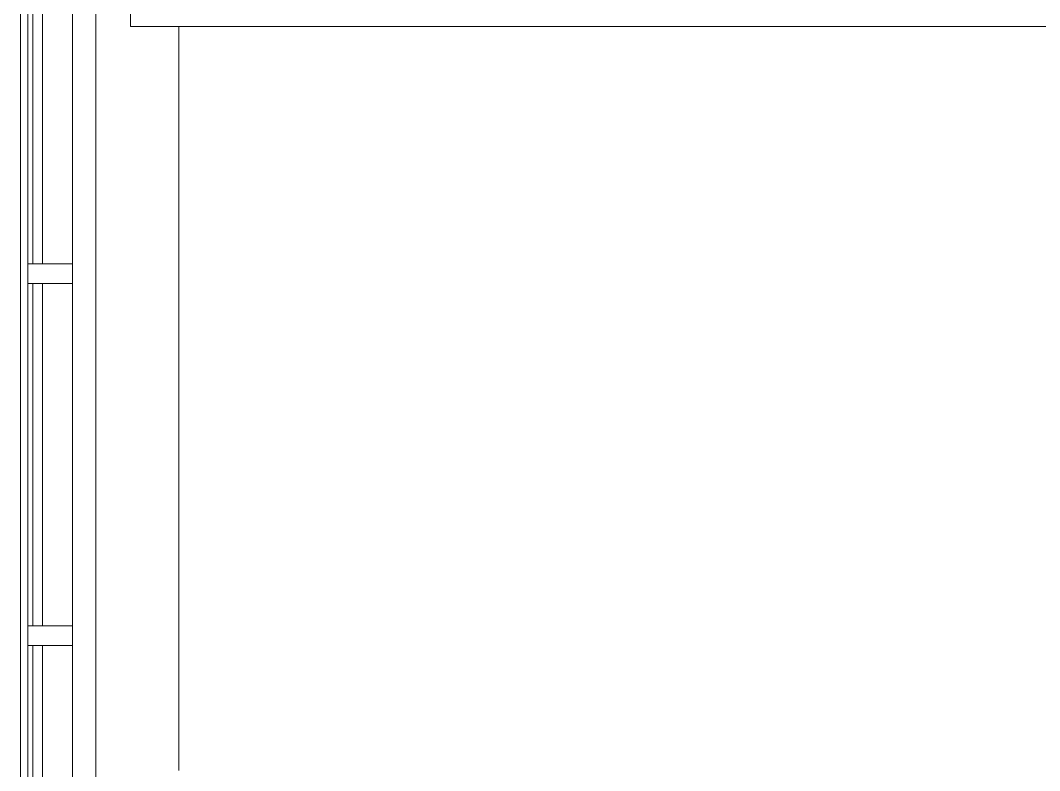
# Model space of a CAD drawing. Header units: inches. Extents: x -430 to 361, y -510 to 778.
# Drawn here: x -386.5 to -283.6, y -188 to -112.3 of the extents above; entities that cross this region are included whole.
import ezdxf

# ---------------------------------------------------------------- set-up
doc = ezdxf.new("R2010")
doc.units = ezdxf.units.IN
doc.header["$MEASUREMENT"] = 0
doc.layers.get('0').update_dxf_attribs({"color": 8})
for name, color, linetype, lineweight in [('A-GLAZ-CURT', 8, 'Continuous', 9), ('A-GLAZ-CWMG', 8, 'Continuous', 9), ('A-WALL', 8, 'Continuous', 13), ('I-WALL', 8, 'Continuous', 9)]:
    doc.layers.add(name, color=color, linetype=linetype, lineweight=lineweight)

# ---------------------------------------------------------------- blocks, each defined once
blk = doc.blocks.new('System Panel - Glazed-1826044-Test Fit - First Floor Plan')
at = {"layer": 'A-GLAZ-CURT'}
for p, q in [((16.78125, -0.75), (-16.78125, -0.75)), ((-16.78125, -0.75), (-16.78125, -1.75)), ((16.78125, -1.75), (16.78125, -0.75)), ((-16.78125, -1.75), (16.78125, -1.75))]:
    blk.add_line(p, q, dxfattribs=at)
blk = doc.blocks.new('System Panel - Glazed-1676776-Test Fit - First Floor Plan')
at = {"layer": 'A-GLAZ-CURT'}
for p, q in [((17.28125, -0.75), (-17.28125, -0.75)), ((-17.28125, -0.75), (-17.28125, -1.75)), ((17.28125, -1.75), (17.28125, -0.75)), ((-17.28125, -1.75), (17.28125, -1.75))]:
    blk.add_line(p, q, dxfattribs=at)
blk = doc.blocks.new('Rectangular Mullion - 2_ x 4_5_ rectangular-1676767-Test Fit - First Floor Plan')
at = {"layer": 'A-GLAZ-CWMG'}
for p, q in [((-385.74, -246.54), (-385.74, -211.98)), ((-381.24, -246.54), (-381.24, -211.98))]:
    blk.add_line(p, q, dxfattribs=at)
blk = doc.blocks.new('Rectangular Mullion - 2_ x 4_5_ rectangular-1676773-Test Fit - First Floor Plan')
at = {"layer": 'A-GLAZ-CWMG'}
for p, q in [((-385.74, -136.86), (-385.74, -106.11)), ((-381.24, -136.86), (-381.24, -106.11))]:
    blk.add_line(p, q, dxfattribs=at)
blk = doc.blocks.new('Rectangular Mullion - 2_ x 4_5_ rectangular-1559631-Test Fit - First Floor Plan')
at = {"layer": 'A-GLAZ-CWMG'}
for p, q in [((-1, 2.25), (1, 2.25)), ((-1, -2.25), (-1, 2.25)), ((1, 2.25), (1, -2.25)), ((1, -2.25), (-1, -2.25))]:
    blk.add_line(p, q, dxfattribs=at)
blk = doc.blocks.new('Hecht_PAD_AA-Arch_detached_rvt-1-Test Fit - First Floor Plan')
at = {"layer": 'A-WALL'}
for p, q in [((-386.49, -284.11), (-386.49, -101.29)), ((-378.86, -101.29), (-378.86, -193.04)), ((-378.86, -193.04), (-378.86, -101.29)), ((-370.49, -112.92), (-370.49, -188.04))]:
    blk.add_line(p, q, dxfattribs=at)
at = {"rotation": 269.9999999999999}
for name, p in [('System Panel - Glazed-1826044-Test Fit - First Floor Plan', (-383.49, -120.08)), ('System Panel - Glazed-1676776-Test Fit - First Floor Plan', (-383.49, -156.14)), ('System Panel - Glazed-1676776-Test Fit - First Floor Plan', (-383.49, -192.7))]:
    blk.add_blockref(name, p, dxfattribs=at)
for name, p in [('Rectangular Mullion - 2_ x 4_5_ rectangular-1676773-Test Fit - First Floor Plan', (0, 0)), ('Rectangular Mullion - 2_ x 4_5_ rectangular-1676767-Test Fit - First Floor Plan', (0, 73.12)), ('Rectangular Mullion - 2_ x 4_5_ rectangular-1676767-Test Fit - First Floor Plan', (0, 36.56))]:
    blk.add_blockref(name, p)
at = {"extrusion": (0, 0, -1), "rotation": 270.0000000000001}
for p in [(383.49, -137.86), (383.49, -174.42)]:
    blk.add_blockref('Rectangular Mullion - 2_ x 4_5_ rectangular-1559631-Test Fit - First Floor Plan', p, dxfattribs=at)

msp = doc.modelspace()

# ---------------------------------------------------------------- linework, layer by layer
at = {"layer": 'I-WALL'}
for p, q in [((-375.36, -101.29), (-375.36, -112.92)), ((-375.36, -112.92), (-279.61, -112.92))]:
    msp.add_line(p, q, dxfattribs=at)

# ---------------------------------------------------------------- block references
msp.add_blockref('Hecht_PAD_AA-Arch_detached_rvt-1-Test Fit - First Floor Plan', (0, 0))

doc.saveas('drawing.dxf')
